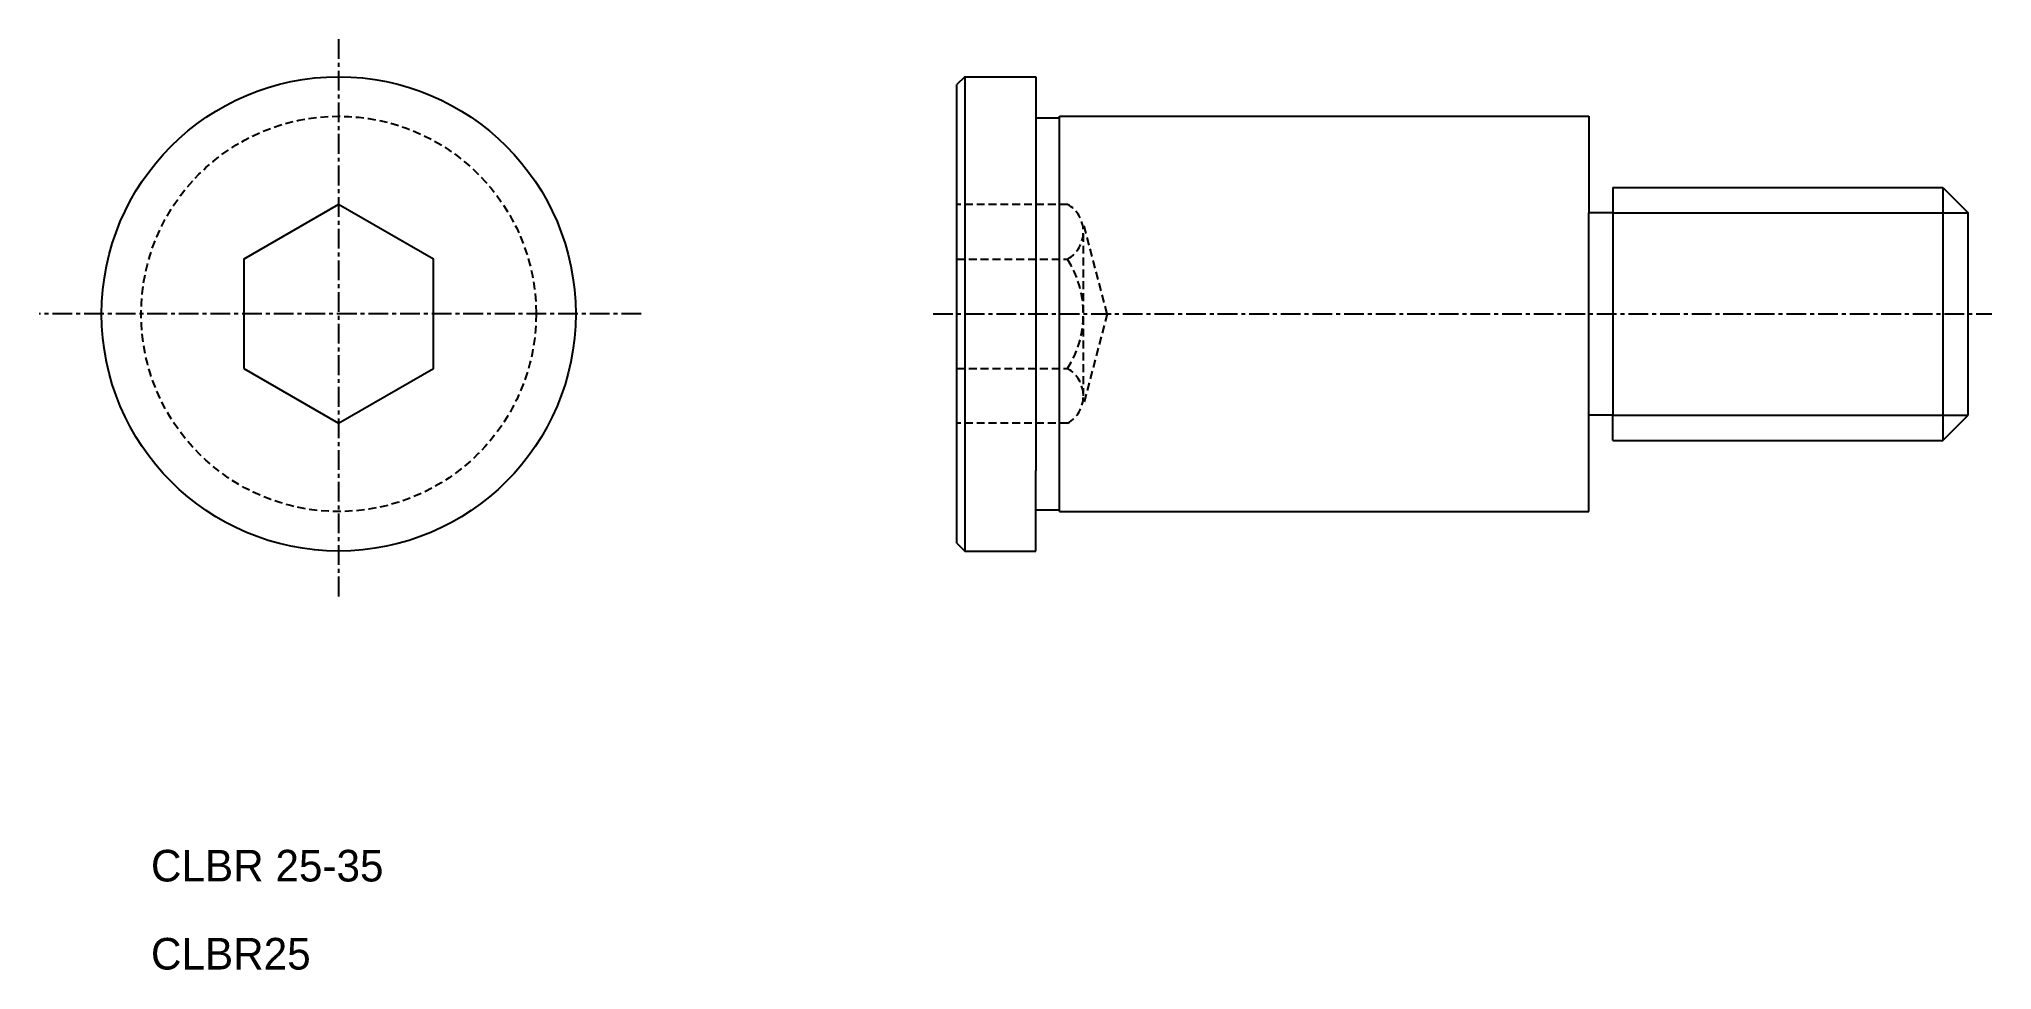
# Model space of a CAD drawing. Extents: x 6 to 129, y -66 to -7.
import ezdxf

# ---------------------------------------------------------------- set-up
doc = ezdxf.new("R2010")
doc.units = 0
doc.linetypes.add('CENTER', pattern=[2, 1.25, -0.25, 0.25, -0.25])
doc.linetypes.add('DASHED', pattern=[0.75, 0.5, -0.25])
doc.layers.get('0').update_dxf_attribs({"linetype": 'CONTINUOUS'})
doc.layers.add('CENTER', color=1, linetype='CENTER')

msp = doc.modelspace()

# ---------------------------------------------------------------- linework, layer by layer
for p, q in [((64.11, -9.59), (63.61, -10.09)), ((64.11, -9.59), (68.61, -9.59)), ((64.11, -9.59), (64.11, -39.59)), ((68.61, -9.59), (68.61, -14.69)), ((63.61, -39.09), (63.61, -10.09)), ((68.61, -12.19), (70.11, -12.19)), ((70.11, -12.09), (103.61, -12.09)), ((70.11, -37.09), (70.11, -12.09)), ((103.61, -12.09), (103.61, -18.19)), ((68.61, -14.69), (68.61, -34.49)), ((105.11, -16.59), (126.01, -16.59)), ((105.11, -16.59), (105.11, -18.19)), ((126.01, -16.59), (126.01, -32.59)), ((126.01, -16.59), (127.61, -18.19)), ((103.61, -30.99), (103.61, -18.19)), ((105.11, -18.19), (103.61, -18.19)), ((105.11, -18.19), (105.11, -30.99)), ((127.61, -30.99), (127.61, -18.19)), ((105.11, -30.99), (103.61, -30.99)), ((103.61, -37.09), (103.61, -30.99)), ((105.11, -32.59), (105.11, -30.99)), ((126.01, -32.59), (127.61, -30.99)), ((105.11, -32.59), (126.01, -32.59)), ((68.61, -39.59), (68.61, -34.49)), ((68.61, -36.99), (70.11, -36.99)), ((70.11, -37.09), (103.61, -37.09)), ((63.61, -39.09), (64.11, -39.59)), ((64.11, -39.59), (68.61, -39.59))]:
    msp.add_line(p, q)
at = {"color": 3, "linetype": 'DASHED'}
for p, q in [((70.61, -17.66), (63.61, -17.66)), ((73.11, -24.59), (71.61, -18.84)), ((71.61, -29.78), (71.61, -19.39)), ((63.61, -21.12), (70.61, -21.12)), ((73.11, -24.59), (71.61, -30.33)), ((63.61, -28.05), (70.61, -28.05)), ((70.61, -31.51), (63.61, -31.51))]:
    msp.add_line(p, q, dxfattribs=at)
at = {"color": 3}
for p, q in [((105.11, -18.19), (127.61, -18.19)), ((105.11, -30.99), (127.61, -30.99))]:
    msp.add_line(p, q, dxfattribs=at)
at = {"color": 7, "linetype": 'CONTINUOUS'}
msp.add_lwpolyline([(18.48, -28.05), (24.48, -31.51), (30.48, -28.05), (30.48, -21.12), (24.48, -17.66), (18.48, -21.12)], close=True, dxfattribs=at)
msp.add_circle((24.48, -24.59), 15)
at = {"color": 3, "linetype": 'DASHED'}
msp.add_circle((24.48, -24.59), 12.5, dxfattribs=at)
for centre, radius, start, end in [((69.61, -19.39), 2, 300.1208, 59.8792), ((65.1, -24.59), 6.51, 327.8701, 32.1299), ((69.61, -29.78), 2, 300.1208, 59.8792)]:
    msp.add_arc(centre, radius, start, end, dxfattribs=at)
at = {"layer": 'CENTER', "color": 1, "linetype": 'CENTER'}
for p, q in [((24.48, -7.21), (24.48, -42.69)), ((43.62, -24.59), (5.52, -24.59)), ((62.11, -24.59), (129.11, -24.59))]:
    msp.add_line(p, q, dxfattribs=at)

# ---------------------------------------------------------------- texts
for s, p in [('CLBR 25-35', (12.6, -60.49)), ('CLBR25', (12.6, -66.06))]:
    msp.add_text(s, height=2).set_placement(p)

doc.saveas('drawing.dxf')
